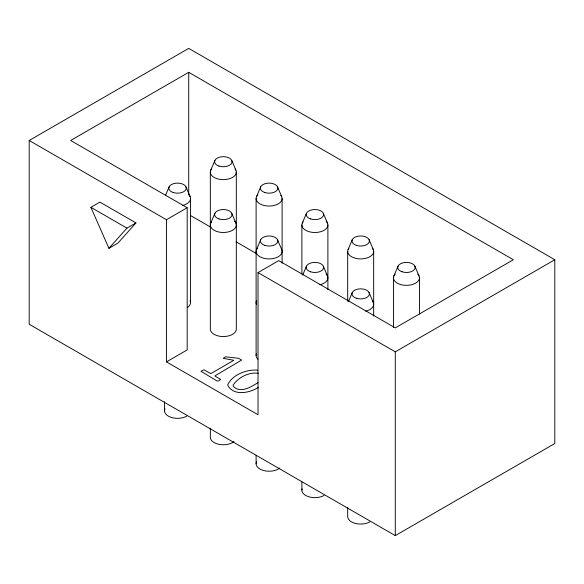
<?xml version="1.0" encoding="UTF-8"?>
<svg xmlns="http://www.w3.org/2000/svg" width="584" height="584" viewBox="0 0 584 584"><rect width="100%" height="100%" fill="white"/><g stroke="black" fill="none" stroke-linecap="round" stroke-linejoin="round"><path stroke-width="0.88" d="M165.673 194.976L169.126 186.843M210.766 170.178L214.912 160.41M210.766 223.037L214.912 213.277M256.551 196.604L260.698 186.843M256.551 249.47L260.698 239.703M302.337 223.037L306.476 213.277M302.68 275.093L306.476 266.136M348.115 249.47L352.262 239.703M348.466 301.519L352.262 292.569M393.901 275.904L398.04 266.136M108.916 248.324L126.947 228.132L135.955 222.927L99.908 202.115L90.892 207.32L108.916 248.324L117.931 243.119L135.955 222.927M257.975 382.6C251.222 386.988 240.177 393.791 233.293 386.265L233.104 385.133C238.111 377.534 248.908 371.84 258.23 373.264M29.2 140.481L188.72 48.384L554.8 259.741L554.8 443.519L395.28 535.616L29.2 324.259L29.2 140.481L166.455 219.723L187.187 207.758L187.187 349.911L166.455 361.883L166.455 219.723M166.455 361.883L258.026 414.742L258.026 272.589L278.75 260.625L395.28 327.901L513.343 259.741L188.72 72.321L70.657 140.481L187.187 207.758M258.026 272.589L395.28 351.838L554.8 259.741M258.471 387.28C249.704 393.149 233.14 396.353 227.636 384.973C232.374 374.592 246.558 369.322 257.61 370.132M190.296 215.387L210.831 227.242M236.111 241.834L256.646 253.69M90.892 207.32L126.947 228.132M414.874 266.136L419.013 275.904M369.088 239.703L373.234 249.47M369.088 292.569L373.234 302.337M323.302 213.277L327.449 223.037M323.302 266.136L327.449 275.904M277.524 186.843L281.663 196.604M277.524 239.703L281.663 249.47A13.001 7.504 0 0 1 267.976 258.894A13.001 7.504 0 0 1 257.325 248.244M231.738 160.41L235.885 170.178M231.738 213.277L235.885 223.037M185.96 186.843L190.099 196.604M419.458 277.845L419.458 314.046M395.28 351.838L395.28 535.616M393.455 277.845L393.455 327.617M373.672 251.412L373.672 316.046M347.677 251.412L347.677 301.183M347.677 507.452L347.677 516.577A13.001 7.504 0 0 0 355.7 523.505A13.001 7.504 0 0 0 369.869 521.884M327.894 224.979L327.894 289.613M301.892 224.979L301.892 273.845M301.892 481.931L301.892 490.144M282.108 198.553L282.108 263.18M256.106 198.553L256.106 355.481M256.106 455.498L256.106 463.711M236.323 172.119L236.323 329.048A13.001 7.504 0 0 1 223.329 336.552A13.001 7.504 0 0 1 210.328 329.048L210.328 172.119M210.328 428.152L210.328 437.277A13.001 7.504 0 0 0 219.416 444.439A13.001 7.504 0 0 0 233.98 441.577M190.545 198.553L190.545 302.614M188.72 72.321L188.72 194.428M164.542 401.719L164.542 410.844M186.734 416.151A13.001 7.504 0 0 1 171.046 417.341A13.001 7.504 0 0 1 164.987 408.902M279.758 468.01A13.001 7.504 0 0 1 263.618 470.514A13.001 7.504 0 0 1 256.551 461.769M324.083 495.451A13.001 7.504 0 0 1 308.885 496.801A13.001 7.504 0 0 1 302.089 488.837M235.104 168.944A13.001 7.504 0 0 1 223.329 179.624A13.001 7.504 0 0 1 211.547 168.944M190.099 300.672A13.001 7.504 0 0 1 187.501 307.439M188.8 194.793A13.001 7.504 0 0 1 182.515 205.48M256.551 304.556A13.001 7.504 0 0 1 256.551 300.672M280.889 195.377A13.001 7.504 0 0 1 268.545 206.05A13.001 7.504 0 0 1 257.851 194.793M234.586 221.227A13.001 7.504 0 0 1 223.891 232.483A13.001 7.504 0 0 1 211.547 221.811M417.713 274.093A13.001 7.504 0 0 1 406.457 285.35A13.001 7.504 0 0 1 395.2 274.093M372.453 301.103A13.001 7.504 0 0 1 365.65 311.214M372.453 248.244A13.001 7.504 0 0 1 360.671 258.916A13.001 7.504 0 0 1 348.896 248.244M326.149 274.093A13.001 7.504 0 0 1 319.864 284.78M326.149 221.227A13.001 7.504 0 0 1 315.455 232.483A13.001 7.504 0 0 1 303.111 221.811M257.851 359.233A13.001 7.504 0 0 1 256.551 353.539M220.555 379.381L218.686 380.951L217.066 380.987L200.976 371.293L203.991 369.825L210.78 373.621L233.87 360.284L223.183 358.357L225.585 356.802L238.564 358.277L241.63 360.065L214.817 375.95L220.555 379.381M173.185 192.501A8.709 5.03 0 0 0 186.252 188.143A8.709 5.03 0 0 0 173.185 183.785A8.709 5.03 0 0 0 173.185 192.501M218.971 166.068A8.709 5.03 0 0 0 232.038 161.71A8.709 5.03 0 0 0 218.971 157.352A8.709 5.03 0 0 0 218.971 166.068M218.971 218.927A8.709 5.03 0 0 0 232.038 214.576A8.709 5.03 0 0 0 218.971 210.218A8.709 5.03 0 0 0 218.971 218.927M264.756 192.501A8.709 5.03 0 0 0 277.816 188.143A8.709 5.03 0 0 0 264.756 183.785A8.709 5.03 0 0 0 264.756 192.501M356.32 298.227A8.709 5.03 0 0 0 369.387 293.869A8.709 5.03 0 0 0 356.32 289.518A8.709 5.03 0 0 0 356.32 298.227M402.099 271.794A8.709 5.03 0 0 0 415.166 267.443A8.709 5.03 0 0 0 402.099 263.085A8.709 5.03 0 0 0 402.099 271.794M310.535 271.794A8.709 5.03 0 0 0 323.602 267.443A8.709 5.03 0 0 0 310.535 263.085A8.709 5.03 0 0 0 310.535 271.794M356.32 245.36A8.709 5.03 0 0 0 369.387 241.009A8.709 5.03 0 0 0 356.32 236.651A8.709 5.03 0 0 0 356.32 245.36M264.756 245.36A8.709 5.03 0 0 0 277.816 241.009A8.709 5.03 0 0 0 264.756 236.651A8.709 5.03 0 0 0 264.756 245.36M310.535 218.927A8.709 5.03 0 0 0 323.602 214.576A8.709 5.03 0 0 0 310.535 210.218A8.709 5.03 0 0 0 310.535 218.927"/></g></svg>
